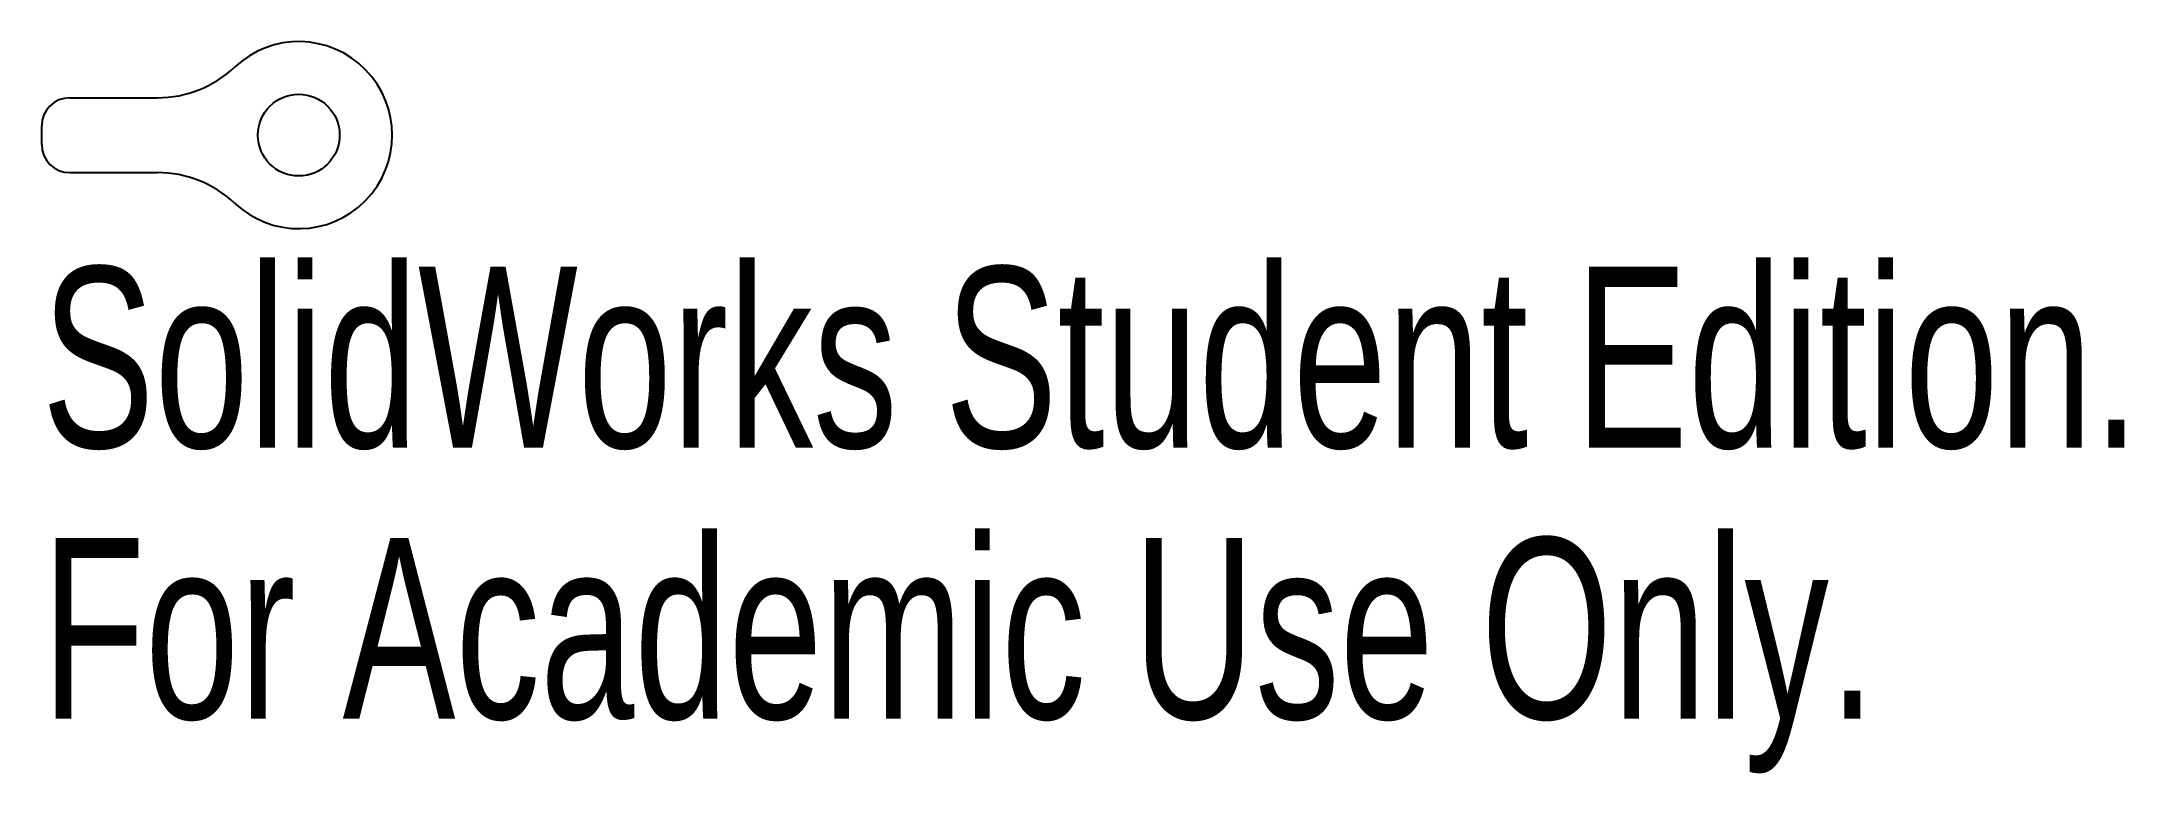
# Model space of a CAD drawing. Header units: inches. Extents: x 3.72 to 5.91, y 0.1 to 0.87.
import ezdxf

# ---------------------------------------------------------------- set-up
doc = ezdxf.new("R2010")
doc.units = ezdxf.units.IN
doc.header["$MEASUREMENT"] = 0
doc.styles.add('SLDTEXTSTYLE0', font='TXT', dxfattribs={"width": 0.7})

msp = doc.modelspace()

# ---------------------------------------------------------------- linework, layer by layer
at = {"color": 7, "linetype": 'Continuous'}
for p, q in [((3.7508, 0.8092), (3.8393, 0.8092)), ((3.8393, 0.8092), (3.8432, 0.8092)), ((3.7212, 0.7797), (3.7212, 0.76)), ((3.7508, 0.7305), (3.8393, 0.7305)), ((3.8393, 0.7305), (3.8432, 0.7305))]:
    msp.add_line(p, q, dxfattribs=at)
msp.add_circle((3.9918, 0.7699), 0.043, dxfattribs=at)
for centre, radius, start, end in [((3.9918, 0.7699), 0.0984, 226.6582, 133.3418), ((3.8432, 0.9274), 0.1181, 270, 313.3418), ((3.7508, 0.7797), 0.0295, 90, 180), ((3.7508, 0.76), 0.0295, 180, 270), ((3.8432, 0.6124), 0.1181, 46.6582, 90)]:
    msp.add_arc(centre, radius, start, end, dxfattribs=at)

# ---------------------------------------------------------------- texts
at = {"color": 7, "linetype": 'Continuous', "char_height": 0.1903, "attachment_point": 1, "style": 'SLDTEXTSTYLE0'}
for s, insert in [('SolidWorks Student Edition.', (3.7212, 0.6313)), ('For Academic Use Only.', (3.7212, 0.3459))]:
    msp.add_mtext(s, dxfattribs=dict(at, insert=insert))

doc.saveas('drawing.dxf')
